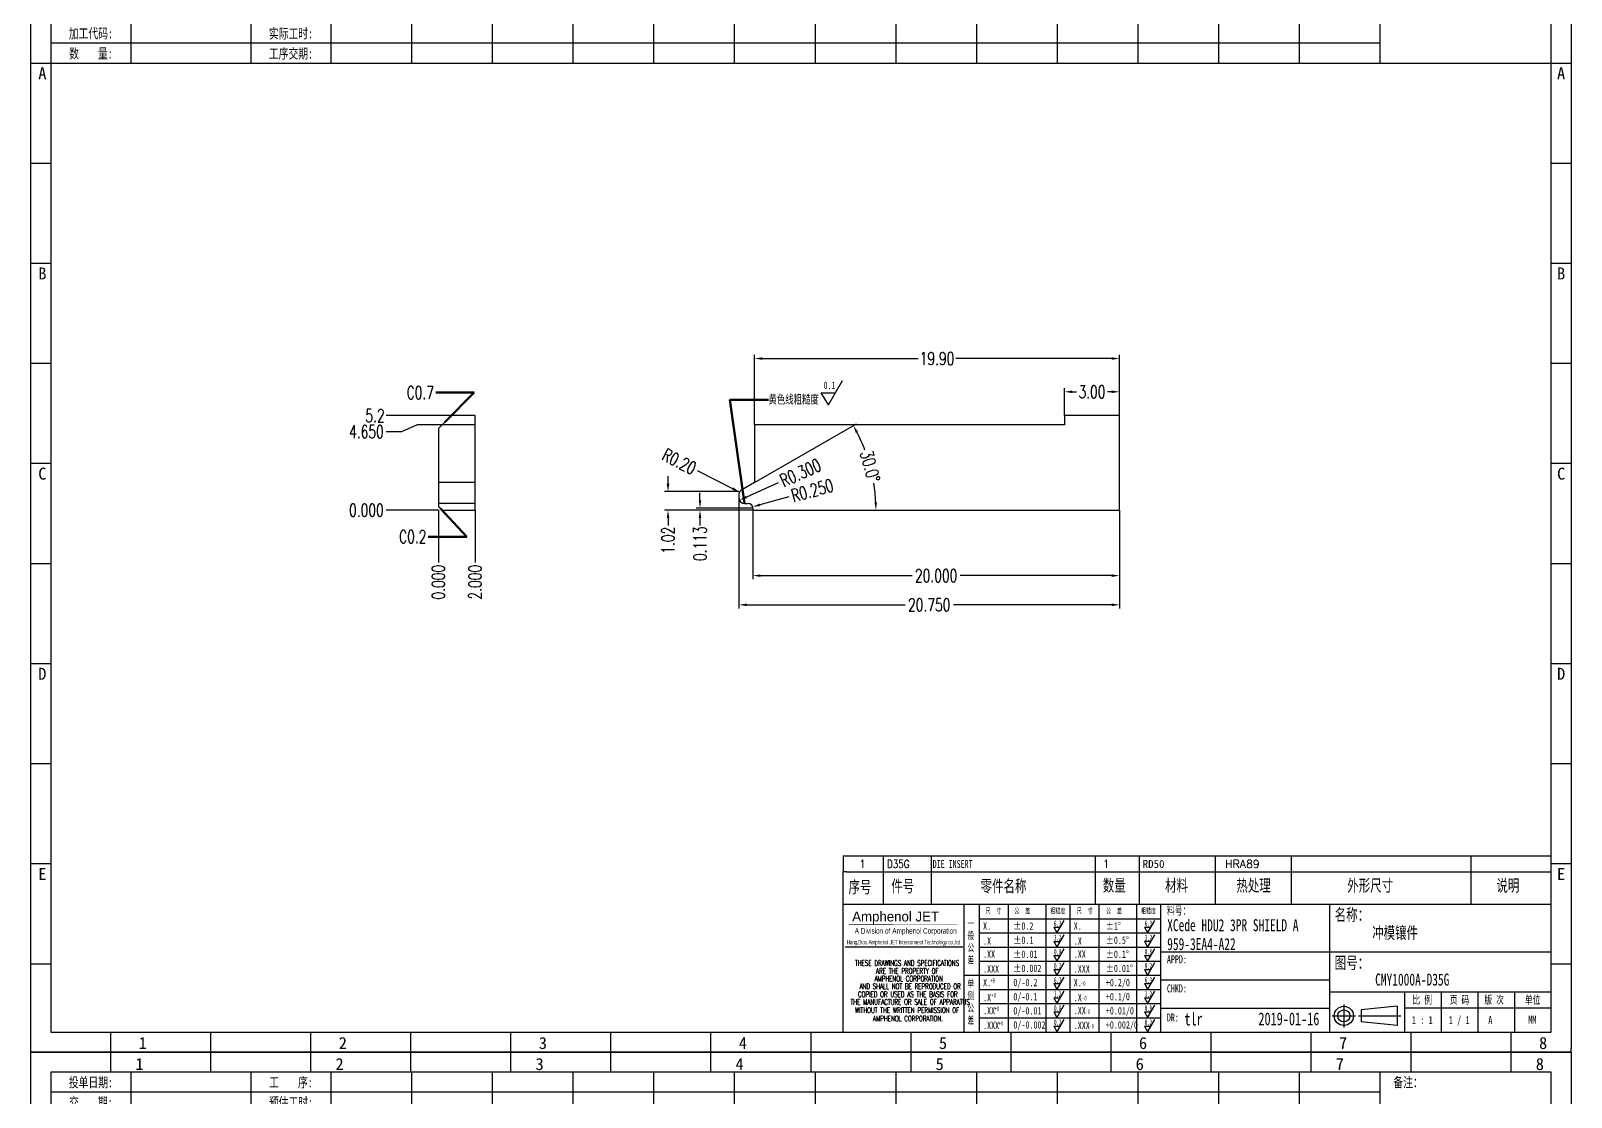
# Model space of a CAD drawing. Header units: millimetres. Extents: x -2852 to 5627, y -2271 to 1849.
# Drawn here: x -934.6 to -850.6, y -722.8 to -664.7 of the extents above; entities that cross this region are included whole.
import ezdxf
from ezdxf.enums import TextEntityAlignment as Align

# ---------------------------------------------------------------- set-up
doc = ezdxf.new("R2010")
doc.units = ezdxf.units.MM
doc.header["$PDSIZE"] = 3
for name, color, linetype in [('1', 7, 'Continuous'), ('41', 1, 'Continuous'), ('D03', 7, 'Continuous')]:
    doc.layers.add(name, color=color, linetype=linetype)
doc.styles.add('CH', font='仿宋_GB2312_0.ttf')
doc.styles.add('jet02', font='simplex.shx', dxfattribs={"width": 0.7})
doc.styles.add('SIMPLEX', font='SIMPLEX')
doc.styles.get("Standard").update_dxf_attribs({"font": '仿宋_GB2312_0.ttf', "width": 0.7})
doc.styles.add('TEXTSTYLE_1', font='TRIUMB.TTF')
doc.styles.add('TEXTSTYLE_2', font='TRIUM.TTF')
doc.styles.add('tk', font='', dxfattribs={"width": 0.7})
doc.styles.add('tk 2', font='仿宋_GB2312_0.ttf', dxfattribs={"width": 0.65})
doc.styles.add('tk 4', font='simplex.shx', dxfattribs={"width": 0.65, "bigfont": 'bigfont.shx'})
doc.styles.get('tk').set_extended_font_data('NSimSun')
doc.dimstyles.new('jet02', dxfattribs={"dimtxt": 3.5, "dimasz": 2.1, "dimexe": 1, "dimexo": 0, "dimgap": 0.5, "dimtad": 0, "dimtoh": 1, "dimdec": 3, "dimzin": 9, "dimdsep": 46, "dimtxsty": 'jet02', "dimcen": 0, "dimclrt": 256, "dimazin": 2, "dimtfac": 1, "dimtdec": 3, "dimtofl": 0, "dimtmove": 0, "dimatfit": 1, "dimfxl": 0, "dimarcsym": 0})

# ---------------------------------------------------------------- blocks, each defined once
blk = doc.blocks.new('A3-N')
at = {"layer": '1', "color": 1}
for p, q in [((0, 0), (0, 296.73)), ((0, 296.73), (420, 296.73)), ((21.82, 291.27), (21.82, 296.73)), ((49.09, 291.27), (49.09, 296.73)), ((76.36, 291.27), (76.36, 296.73)), ((103.64, 291.27), (103.64, 296.73)), ((103.64, 291.27), (103.64, 296.73)), ((103.64, 291.27), (103.64, 296.73)), ((130.91, 291.27), (130.91, 296.73)), ((158.18, 291.27), (158.18, 296.73)), ((185.45, 291.27), (185.45, 296.73)), ((212.73, 291.27), (212.73, 296.73)), ((240, 291.27), (240, 296.73)), ((267.27, 291.27), (267.27, 296.73)), ((294.55, 291.27), (294.55, 296.73)), ((321.82, 291.27), (321.82, 296.73)), ((349.09, 291.27), (349.09, 296.73)), ((376.36, 291.27), (376.36, 296.73)), ((403.64, 291.27), (403.64, 296.73)), ((420, 296.73), (420, 1)), ((5.45, 269.45), (0, 269.45)), ((420, 269.45), (414.55, 269.45)), ((5.45, 242.18), (0, 242.18)), ((420, 242.18), (414.55, 242.18)), ((5.45, 214.91), (0, 214.91)), ((420, 214.91), (414.55, 214.91)), ((5.45, 187.64), (0, 187.64)), ((420, 187.64), (414.55, 187.64)), ((5.45, 160.36), (0, 160.36)), ((420, 160.36), (414.55, 160.36)), ((5.45, 133.09), (0, 133.09)), ((420, 133.09), (414.55, 133.09)), ((5.45, 105.82), (0, 105.82)), ((420, 105.82), (414.55, 105.82)), ((5.45, 78.55), (0, 78.55)), ((420, 78.55), (414.55, 78.55)), ((5.45, 51.27), (0, 51.27)), ((420, 51.27), (414.55, 51.27)), ((222.45, 49.09), (221.45, 49.09)), ((221.45, 49.09), (221.45, 40.36)), ((222.45, 49.09), (414.55, 49.09)), ((232.36, 49.09), (232.36, 40.36)), ((245.45, 49.09), (245.45, 40.36)), ((290.18, 49.09), (290.18, 40.36)), ((302.18, 49.09), (302.18, 40.36)), ((322.91, 49.09), (322.91, 40.36)), ((343.64, 49.09), (343.64, 40.36)), ((392.73, 40.36), (392.73, 49.09)), ((258.55, 40.36), (258.55, 5.44)), ((266.45, 40.36), (266.45, 5.44)), ((276.78, 40.36), (276.78, 5.45)), ((291.18, 40.36), (291.18, 5.45)), ((301.51, 40.37), (301.51, 5.46)), ((308.01, 40.36), (308.01, 5.45)), ((354.09, 40.36), (354.09, 5.45)), ((308.01, 32.39), (258.55, 32.39)), ((308.01, 28.54), (258.55, 28.54)), ((414.55, 27.27), (308.01, 27.27)), ((5.45, 24), (0, 24)), ((308.01, 24.69), (258.55, 24.69)), ((420, 24), (414.55, 24)), ((308.01, 16.99), (258.55, 16.99)), ((354.09, 19.63), (308.01, 19.63)), ((308.01, 13.14), (258.55, 13.14)), ((414.55, 16.36), (354.09, 16.36)), ((374.55, 16.36), (374.55, 5.45)), ((384.55, 16.36), (384.55, 5.45)), ((394.55, 16.36), (394.55, 5.45)), ((404.55, 16.36), (404.55, 5.45)), ((308.01, 9.29), (258.55, 9.29)), ((308.01, 11.99), (354.09, 11.99)), ((372.51, 12.49), (362.69, 11.5)), ((362.69, 11.5), (362.69, 8.23)), ((372.51, 12.49), (372.51, 7.25)), ((414.55, 12), (374.55, 12)), ((21.82, 0), (21.82, 5.45)), ((49.09, 0), (49.09, 5.45)), ((76.36, 0), (76.36, 5.45)), ((103.64, 0), (103.64, 5.45)), ((130.91, 0), (130.91, 5.45)), ((158.18, 0), (158.18, 5.45)), ((185.45, 0), (185.45, 5.45)), ((212.73, 0), (212.73, 5.45)), ((240, 0), (240, 5.45)), ((267.27, 0), (267.27, 5.45)), ((294.55, 0), (294.55, 5.45)), ((321.82, 0), (321.82, 5.45)), ((349.09, 0), (349.09, 5.45)), ((372.51, 7.25), (362.69, 8.23)), ((376.36, 0), (376.36, 5.45)), ((403.64, 0), (403.64, 5.45)), ((1, 0), (0, 0)), ((420, 0), (1, 0)), ((420, 0), (420, 1))]:
    blk.add_line(p, q, dxfattribs=at)
at = {"layer": '1'}
for p, q in [((414.55, 278.18), (414.55, 284.73)), ((221.45, 40.36), (221.45, 5.45)), ((221.45, 40.36), (414.55, 40.36)), ((221.45, 40.36), (414.55, 40.36)), ((254.41, 40.36), (254.41, 5.45)), ((283.28, 40.36), (283.28, 5.45)), ((308.01, 36.24), (258.55, 36.24)), ((222.08, 28.67), (254.12, 28.67)), ((308.01, 20.84), (254.41, 20.84))]:
    blk.add_line(p, q, dxfattribs=at)
at = {"layer": '1', "color": 1, "ltscale": 0.05}
for p, q in [((278.93, 34.04), (279.79, 32.56)), ((278.93, 34.04), (280.65, 34.04)), ((281.68, 35.84), (279.79, 32.56)), ((303.66, 34.05), (304.52, 32.56)), ((303.66, 34.05), (305.38, 34.05)), ((306.41, 35.84), (304.52, 32.56)), ((278.93, 30.19), (279.79, 28.71)), ((278.93, 30.19), (280.65, 30.19)), ((281.68, 31.99), (279.79, 28.71)), ((303.66, 30.2), (305.38, 30.2)), ((303.66, 30.2), (304.52, 28.71)), ((306.41, 31.99), (304.52, 28.71)), ((278.93, 26.34), (279.79, 24.86)), ((278.93, 26.34), (280.65, 26.34)), ((281.68, 28.14), (279.79, 24.86)), ((303.66, 26.35), (304.52, 24.86)), ((303.66, 26.35), (305.38, 26.35)), ((306.41, 28.14), (304.52, 24.86)), ((278.93, 22.49), (280.65, 22.49)), ((278.93, 22.49), (279.79, 21.01)), ((281.68, 24.29), (279.79, 21.01)), ((303.66, 22.5), (305.38, 22.5)), ((303.66, 22.5), (304.52, 21.01)), ((306.41, 24.29), (304.52, 21.01)), ((278.93, 18.66), (279.79, 17.17)), ((278.93, 18.66), (280.65, 18.66)), ((281.68, 20.45), (279.79, 17.17)), ((303.66, 18.66), (304.52, 17.18)), ((303.66, 18.66), (305.38, 18.66)), ((306.41, 20.46), (304.52, 17.18)), ((278.93, 14.81), (280.65, 14.81)), ((278.93, 14.81), (279.79, 13.32)), ((281.68, 16.6), (279.79, 13.32)), ((281.68, 12.75), (279.79, 9.47)), ((303.66, 14.81), (305.38, 14.81)), ((303.66, 14.81), (304.52, 13.33)), ((306.41, 16.61), (304.52, 13.33)), ((306.41, 12.76), (304.52, 9.48)), ((278.93, 10.96), (279.79, 9.47)), ((278.93, 10.96), (280.65, 10.96)), ((281.68, 8.9), (279.79, 5.62)), ((303.66, 10.96), (304.52, 9.48)), ((303.66, 10.96), (305.38, 10.96)), ((306.41, 8.91), (304.52, 5.63)), ((278.93, 7.11), (279.79, 5.62)), ((278.93, 7.11), (280.65, 7.11)), ((303.66, 7.11), (305.38, 7.11)), ((303.66, 7.11), (304.52, 5.63))]:
    blk.add_line(p, q, dxfattribs=at)
at = {"layer": '1', "color": 1, "ltscale": 0.1}
for p, q in [((358.01, 13.02), (358.01, 6.71)), ((354.86, 9.87), (361.17, 9.87)), ((362.03, 9.87), (373.54, 9.87))]:
    blk.add_line(p, q, dxfattribs=at)
at = {"layer": '1'}
blk.add_lwpolyline([(221.45, 5.45), (414.55, 5.45), (414.55, 291.27), (5.45, 291.27), (5.45, 5.45), (414.55, 5.45)], dxfattribs=at)
at = {"layer": '1', "color": 7, "linetype": 'Continuous', "const_width": 0.123}
blk.add_lwpolyline([(223.11, 34.74), (252.6, 34.76)], dxfattribs=at)
at = {"layer": '1', "color": 1}
for radius in [2.62, 1.64]:
    blk.add_circle((358.01, 9.87), radius, dxfattribs=at)
at = {"layer": '41'}
for p, q in [((27.27, 291.27), (27.27, 269.45)), ((60, 291.27), (60, 269.45)), ((81.82, 291.27), (81.82, 269.45)), ((103.82, 291.27), (103.82, 269.45)), ((125.82, 291.27), (125.82, 269.45)), ((147.82, 291.27), (147.82, 269.45)), ((169.82, 291.27), (169.82, 269.45)), ((191.82, 291.27), (191.82, 269.45)), ((213.82, 291.27), (213.82, 269.45)), ((235.82, 291.27), (235.82, 269.45)), ((257.82, 291.27), (257.82, 269.45)), ((279.82, 291.27), (279.82, 269.45)), ((301.82, 291.27), (301.82, 269.45)), ((323.82, 291.27), (323.82, 269.45)), ((345.82, 291.27), (345.82, 269.45)), ((367.82, 291.27), (367.82, 269.45)), ((367.82, 285.82), (5.45, 285.82)), ((367.82, 280.36), (5.45, 280.36)), ((367.82, 274.91), (5.45, 274.91)), ((414.55, 269.45), (5.45, 269.45))]:
    blk.add_line(p, q, dxfattribs=at)
at = {"layer": '1', "color": 1}
for s, p in [('1', (29.64, 295.11)), ('2', (84.18, 295.11)), ('3', (138.73, 295.11)), ('4', (193.27, 295.11)), ('5', (247.82, 295.11)), ('6', (302.36, 295.11)), ('7', (356.91, 295.11)), ('8', (411.45, 295.11)), ('1', (30.53, 4.11)), ('2', (85.08, 4.11)), ('3', (139.62, 4.11)), ('4', (194.17, 4.11)), ('5', (248.72, 4.11)), ('6', (303.26, 4.11)), ('7', (357.81, 4.11)), ('8', (412.35, 4.11))]:
    blk.add_text(s, height=3.27, dxfattribs=at).set_placement(p, align=Align.TOP_CENTER)
at = {"layer": '1', "style": 'tk', "width": 0.7}
for s, p in [('投单日期:', (16.36, 288.55)), ('工    序:', (70.91, 288.55)), ('备注：', (375.51, 288.55)), ('交    期:', (16.36, 283.09)), ('预估工时:', (70.91, 283.09)), ('加工代码:', (16.36, 277.64)), ('实际工时:', (70.91, 277.64)), ('数    量:', (16.36, 272.18)), ('工序交期:', (70.91, 272.18))]:
    blk.add_text(s, height=2.727, dxfattribs=at).set_placement(p, align=Align.MIDDLE)
at = {"layer": '1', "color": 1}
for s, p in [('A', (2.04, 268.36)), ('B', (2.04, 213.82)), ('C', (2.04, 159.27)), ('D', (2.04, 104.73)), ('E', (2.04, 50.18))]:
    blk.add_text(s, height=3.27, dxfattribs=at).set_placement(p, align=Align.TOP_LEFT)
for s, p in [('A', (418.37, 268.36)), ('B', (418.37, 213.82)), ('C', (418.37, 159.27)), ('D', (418.37, 104.73)), ('E', (418.37, 50.18))]:
    blk.add_text(s, height=3.27, dxfattribs=at).set_placement(p, align=Align.TOP_RIGHT)
at = {"layer": '1', "color": 1, "style": 'tk 2', "width": 0.7}
for s, height, p in [('序号', 3.273, (222.96, 43.34)), ('件号', 3.273, (234.62, 43.61)), ('零件名称', 3.273, (258.97, 43.61)), ('数量', 3.273, (292.3, 43.78)), ('材料', 3.273, (309.27, 43.78)), ('热处理', 3.273, (328.71, 43.78)), ('外形尺寸', 3.273, (358.94, 43.78)), ('说明', 3.273, (399.61, 43.78)), ('料号：', 2.182, (309.77, 37.46)), ('名称：', 3.273, (355.52, 35.79)), ('图号：', 3.273, (355.52, 22.7)), ('比 例', 2.182, (376.69, 13.18)), ('页 码', 2.182, (386.85, 13.18)), ('版 次', 2.182, (396.31, 13.18)), ('单位', 2.182, (407.35, 13.18))]:
    blk.add_text(s, height=height, dxfattribs=at).set_placement(p)
at = {"layer": '1', "color": 7, "linetype": 'Continuous', "style": 'TEXTSTYLE_1'}
blk.add_text('Amphenol JET', height=2.7, dxfattribs=at).set_placement((223.96, 35.61))
at = {"layer": '1', "color": 7, "linetype": 'Continuous'}
for s, height, style, width, p in [('A Division of Amphenol Corporation', 1.5, 'TEXTSTYLE_2', 0.7, (224.64, 32.29)), ('HangZhou Amphenol JET Interconnect Technology co.,ltd ', 1.2, 'TEXTSTYLE_2', 0.6, (222.47, 29.36)), ('THESE DRAWINGS AND SPECIFICATIONS', 1.5, 'tk 4', 0.6, (224.73, 23.52)), ('ARE THE PROPERTY OF', 1.5, 'tk 4', 0.6, (230.45, 21.35)), ('AND SHALL NOT BE REPRODUCED OR', 1.5, 'tk 4', 0.6, (225.95, 17.17)), ('AMPHENOL CORPORATION', 1.5, 'tk 4', 0.6, (230.04, 19.27)), ('THE MANUFACTURE OR SALE OF APPARATUS', 1.5, 'tk 4', 0.6, (223.5, 12.92)), ('COPIED OR USED AS THE BASIS FOR', 1.5, 'tk 4', 0.6, (225.54, 15.02)), ('WITHOUT THE WRITTEN PERMISSION OF', 1.5, 'tk 4', 0.6, (224.73, 10.67)), ('AMPHENOL CORPORATION.', 1.5, 'tk 4', 0.6, (229.63, 8.4))]:
    blk.add_text(s, height=height, dxfattribs=dict(at, style=style, width=width)).set_placement(p)
at = {"layer": '1', "color": 1, "style": 'tk 2', "width": 0.7}
for s, p in [('X.', (259.64, 34.37)), ('%%P0.2', (267.9, 34.37)), ('X.', (284.37, 34.37)), ('%%P1%%D', (293.12, 34.37)), ('.X', (259.64, 30.28)), ('%%P0.1', (267.9, 30.52)), ('.X', (284.37, 30.28)), ('%%P0.5%%D', (293.12, 30.52)), ('.XX', (259.64, 26.71)), ('%%P0.01', (267.9, 26.67)), ('.XX', (284.37, 26.71)), ('%%P0.1%%D', (293.12, 26.67)), ('.XXX', (259.64, 22.68)), ('%%P0.002', (267.9, 22.82)), ('.XXX', (284.37, 22.68)), ('%%P0.01%%D', (293.12, 22.82)), ('X.', (259.64, 18.97)), ('0/-0.2', (267.9, 18.97)), ('X.', (284.37, 18.97)), ('+0.2/0', (293.12, 18.97)), ('.X', (259.64, 14.88)), ('0/-0.1', (267.9, 15.12)), ('.X', (284.37, 14.88)), ('+0.1/0', (293.12, 15.12)), ('.XX', (259.64, 11.31)), ('0/-0.01', (267.9, 11.27)), ('0/-0.002', (267.9, 7.42)), ('.XX', (284.37, 11.31)), ('+0.01/0', (293.12, 11.27)), ('+0.002/0', (293.12, 7.42)), ('.XXX', (259.64, 7.28)), ('.XXX', (284.37, 7.28))]:
    blk.add_text(s, height=2, dxfattribs=at).set_placement(p, align=Align.MIDDLE_LEFT)
at = {"layer": '1', "color": 1, "ltscale": 0.05, "style": 'tk 2', "width": 0.5}
for s, p in [('6.3', (279.01, 34.26)), ('6.3', (303.74, 34.27)), ('3.2', (279.01, 30.41)), ('3.2', (303.74, 30.42)), ('0.8', (279.01, 26.56)), ('0.8', (303.74, 26.57)), ('0.2', (279.01, 22.71)), ('0.2', (303.74, 22.72)), ('6.3', (279.01, 18.87)), ('6.3', (303.74, 18.88)), ('3.2', (279.01, 15.02)), ('0.8', (279.01, 11.17)), ('3.2', (303.74, 15.03)), ('0.8', (303.74, 11.18)), ('0.2', (279.01, 7.32)), ('0.2', (303.74, 7.33))]:
    blk.add_text(s, height=1.6, dxfattribs=at).set_placement(p)
at = {"layer": '1', "style": 'tk 2', "width": 0.7}
for s, p in [('APPD:', (309.77, 24.21)), ('CHKD:', (309.77, 16.27)), ('DR:', (309.77, 8.35))]:
    blk.add_text(s, height=2.182, dxfattribs=at).set_placement(p)
at = {"layer": '1', "color": 7, "style": 'tk 2', "width": 0.7}
blk.add_text('MM', height=2.182, dxfattribs=at).set_placement((408.31, 7.75))
at = {"layer": '1', "color": 1, "ltscale": 0.05, "char_height": 1.5, "width": 6.3627, "attachment_point": 1, "style": 'tk 2'}
for s, insert in [('尺  寸', (260.31, 39.25)), ('公  差', (268.17, 39.25)), ('粗糙度', (277.98, 39.25)), ('尺  寸', (285.2, 39.25)), ('公  差', (293.18, 39.25)), ('粗糙度', (302.71, 39.26))]:
    blk.add_mtext(s, dxfattribs=dict(at, insert=insert))
at = {"layer": '1', "ltscale": 0.05, "char_height": 2, "width": 2.5195, "attachment_point": 1, "style": 'tk 2'}
for s, insert in [('一般公差', (255.39, 36.11)), ('单侧公差', (255.39, 19.71))]:
    blk.add_mtext(s, dxfattribs=dict(at, insert=insert))
at = {"layer": '1', "color": 1, "ltscale": 0.05, "char_height": 1.2, "width": 5.1396, "attachment_point": 1, "line_spacing_factor": 0.8, "style": 'tk 2'}
for s, insert in [('+0', (261.58, 20.13)), ('-0', (286.31, 19.33)), ('+0', (261.88, 16.09)), ('-0', (286.61, 15.29)), ('+0', (262.79, 12.45)), ('+0', (263.87, 8.44)), ('-0', (287.51, 11.65)), ('-0', (288.59, 7.64))]:
    blk.add_mtext(s, dxfattribs=dict(at, insert=insert))
at = {"layer": '1', "style": 'tk 2', "width": 0.7}
for tag, p in [('PATR-NO1', (309.84, 32.96)), ('TITLE', (365.74, 30.9)), ('PATR-NO2', (309.84, 27.81)), ('DWG-NO:', (366.54, 18.14))]:
    blk.add_attdef(tag, p, '', height=3.27, dxfattribs=at)
at = {"layer": '1', "color": 1, "style": 'tk 2', "width": 0.7}
for tag, p in [('DRAW', (314.55, 7.27)), ('DATE', (334.72, 7.32))]:
    blk.add_attdef(tag, p, '', height=3.49, dxfattribs=at)
at = {"layer": '1', "style": 'tk 2', "width": 0.7}
for tag, p in [('SCALE', (376.55, 8.73)), ('SHEET', (386.6, 8.72)), ('REV', (397.38, 8.73))]:
    blk.add_attdef(tag, text='', height=2.18, dxfattribs=at).set_placement(p, align=Align.MIDDLE_LEFT)
blk = doc.blocks.new('FB3')
at = {"layer": '1', "color": 1}
for p, q in [((0, 4.36), (193.09, 4.36)), ((0, 4.36), (0, 0)), ((10.91, 4.36), (10.91, 0)), ((24, 4.36), (24, 0)), ((68.73, 4.36), (68.73, 0)), ((80.73, 4.36), (80.73, 0)), ((101.45, 4.36), (101.45, 0)), ((122.18, 4.36), (122.18, 0)), ((171.27, 0), (171.27, 4.36))]:
    blk.add_line(p, q, dxfattribs=at)
at = {"layer": '1'}
for tag, style, p in [('ITEM', 'SIMPLEX', (4.36, 2.18)), ('PARTNO', 'SIMPLEX', (12, 2.18)), ('QTY', 'SIMPLEX', (74.18, 2.18)), ('MATL', 'CH', (81.72, 2.18)), ('FINISH', 'SIMPLEX', (104.17, 2.18)), ('SPEC', 'SIMPLEX', (130.91, 2.18)), ('REMARK', 'SIMPLEX', (174.06, 2.18))]:
    blk.add_attdef(tag, text='', height=2.18, dxfattribs=dict(at, style=style)).set_placement(p, align=Align.MIDDLE_LEFT)
at = {"layer": '1', "style": 'tk', "width": 0.7}
blk.add_attdef('DIE', text='', height=2.18, dxfattribs=at).set_placement((24.43, 2.18), align=Align.MIDDLE_LEFT)
blk = doc.blocks.new('*D2318')
at = {"layer": '41', "ltscale": 0.05}
blk.add_line((2.829, -3143.259), (-0.015, -3143.259), dxfattribs=at)
at = {"layer": 'Defpoints', "color": 0, "ltscale": 0.05}
for p in [(-0.015, -3143.259), (2.829, -3143.259), (2.829, -3143.259)]:
    blk.add_point(p, dxfattribs=at)
at = {"layer": '41', "ltscale": 0.05, "insert": (-1.095, -3143.259), "char_height": 0.7, "attachment_point": 5, "style": 'jet02'}
blk.add_mtext('0.000', dxfattribs=at)
blk = doc.blocks.new('*D2319')
at = {"layer": '41', "ltscale": 0.05}
for p, q in [((0.825, -3138.984), (-0.015, -3138.984)), ((1.665, -3138.609), (0.825, -3138.984)), ((3.029, -3138.609), (1.665, -3138.609))]:
    blk.add_line(p, q, dxfattribs=at)
at = {"layer": 'Defpoints', "color": 0, "ltscale": 0.05}
for p in [(-0.015, -3138.984), (3.029, -3138.609), (2.829, -3143.259)]:
    blk.add_point(p, dxfattribs=at)
at = {"layer": '41', "ltscale": 0.05, "insert": (-1.095, -3138.984), "char_height": 0.7, "attachment_point": 5, "style": 'jet02'}
blk.add_mtext('4.650', dxfattribs=at)
blk = doc.blocks.new('*D2320')
at = {"layer": '41', "ltscale": 0.05}
blk.add_line((3.529, -3138.109), (-0.015, -3138.109), dxfattribs=at)
at = {"layer": 'Defpoints', "color": 0, "ltscale": 0.05}
for p in [(-0.015, -3138.109), (3.529, -3138.109), (2.829, -3143.259)]:
    blk.add_point(p, dxfattribs=at)
at = {"layer": '41', "ltscale": 0.05, "insert": (-0.629, -3138.109), "char_height": 0.7, "attachment_point": 5, "style": 'jet02'}
blk.add_mtext('5.2', dxfattribs=at)
blk = doc.blocks.new('*D2321')
at = {"layer": '41', "ltscale": 0.05}
blk.add_line((2.829, -3143.259), (2.829, -3146.104), dxfattribs=at)
at = {"layer": 'Defpoints', "color": 0, "ltscale": 0.05}
for p in [(2.829, -3143.259), (2.829, -3143.259), (2.829, -3146.104)]:
    blk.add_point(p, dxfattribs=at)
at = {"layer": '41', "ltscale": 0.05, "insert": (2.829, -3147.184), "char_height": 0.7, "attachment_point": 5, "rotation": 90, "style": 'jet02'}
blk.add_mtext('0.000', dxfattribs=at)
blk = doc.blocks.new('*D2322')
at = {"layer": '41', "ltscale": 0.05}
blk.add_line((4.829, -3143.259), (4.829, -3146.104), dxfattribs=at)
at = {"layer": 'Defpoints', "color": 0, "ltscale": 0.05}
for p in [(2.829, -3143.259), (4.829, -3143.259), (4.829, -3146.104)]:
    blk.add_point(p, dxfattribs=at)
at = {"layer": '41', "ltscale": 0.05, "insert": (4.829, -3147.184), "char_height": 0.7, "attachment_point": 5, "rotation": 90, "style": 'jet02'}
blk.add_mtext('2.000', dxfattribs=at)
blk = doc.blocks.new('*D2323')
at = {"layer": '41', "ltscale": 0.05}
for p, q in [((19.97, -3143.259), (19.97, -3147.028)), ((39.97, -3143.259), (39.97, -3147.028)), ((20.39, -3146.828), (28.657, -3146.828)), ((39.55, -3146.828), (31.284, -3146.828))]:
    blk.add_line(p, q, dxfattribs=at)
for points in [[(20.39, -3146.758), (20.39, -3146.898), (19.97, -3146.828)], [(39.55, -3146.758), (39.55, -3146.898), (39.97, -3146.828)]]:
    blk.add_solid(points, dxfattribs=at)
at = {"layer": 'Defpoints', "color": 0, "ltscale": 0.05}
for p in [(19.97, -3143.259), (39.97, -3143.259), (19.97, -3146.828)]:
    blk.add_point(p, dxfattribs=at)
at = {"layer": '41', "ltscale": 0.05, "insert": (29.97, -3146.828), "char_height": 0.7, "attachment_point": 5, "style": 'jet02'}
blk.add_mtext('20.000', dxfattribs=at)
blk = doc.blocks.new('*D2324')
at = {"layer": '41', "ltscale": 0.05}
for p, q in [((36.97, -3138.109), (36.97, -3136.61)), ((37.39, -3136.81), (37.624, -3136.81)), ((39.55, -3136.81), (39.317, -3136.81)), ((39.97, -3138.109), (39.97, -3136.61))]:
    blk.add_line(p, q, dxfattribs=at)
for points in [[(37.39, -3136.74), (37.39, -3136.88), (36.97, -3136.81)], [(39.55, -3136.74), (39.55, -3136.88), (39.97, -3136.81)]]:
    blk.add_solid(points, dxfattribs=at)
at = {"layer": 'Defpoints', "color": 0, "ltscale": 0.05}
for p in [(36.97, -3136.81), (36.97, -3138.109), (39.97, -3138.109)]:
    blk.add_point(p, dxfattribs=at)
at = {"layer": '41', "ltscale": 0.05, "insert": (38.47, -3136.81), "char_height": 0.7, "attachment_point": 5, "style": 'jet02'}
blk.add_mtext('3.00', dxfattribs=at)
blk = doc.blocks.new('*D2325')
at = {"layer": '41', "ltscale": 0.05}
for p, q in [((19.22, -3142.596), (19.22, -3148.619)), ((39.97, -3143.259), (39.97, -3148.619)), ((19.64, -3148.419), (28.282, -3148.419)), ((39.55, -3148.419), (30.909, -3148.419))]:
    blk.add_line(p, q, dxfattribs=at)
for points in [[(19.64, -3148.349), (19.64, -3148.489), (19.22, -3148.419)], [(39.55, -3148.349), (39.55, -3148.489), (39.97, -3148.419)]]:
    blk.add_solid(points, dxfattribs=at)
at = {"layer": 'Defpoints', "color": 0, "ltscale": 0.05}
for p in [(19.22, -3142.596), (39.97, -3143.259), (39.97, -3148.419)]:
    blk.add_point(p, dxfattribs=at)
at = {"layer": '41', "ltscale": 0.05, "insert": (29.595, -3148.419), "char_height": 0.7, "attachment_point": 5, "style": 'jet02'}
blk.add_mtext('20.750', dxfattribs=at)
blk = doc.blocks.new('*D2326')
at = {"layer": '41', "ltscale": 0.05}
for p, q in [((17.094, -3142.726), (17.094, -3142.306)), ((19.97, -3143.146), (16.894, -3143.146)), ((19.97, -3143.259), (16.894, -3143.259)), ((17.094, -3143.679), (17.094, -3144.099))]:
    blk.add_line(p, q, dxfattribs=at)
for points in [[(17.024, -3142.726), (17.164, -3142.726), (17.094, -3143.146)], [(17.024, -3143.679), (17.164, -3143.679), (17.094, -3143.259)]]:
    blk.add_solid(points, dxfattribs=at)
at = {"layer": 'Defpoints', "color": 0, "ltscale": 0.05}
for p in [(17.094, -3143.146), (19.97, -3143.146), (19.97, -3143.259)]:
    blk.add_point(p, dxfattribs=at)
at = {"layer": '41', "ltscale": 0.05, "insert": (17.094, -3145.086), "char_height": 0.7, "attachment_point": 5, "rotation": 90, "style": 'jet02'}
blk.add_mtext('0.113', dxfattribs=at)
blk = doc.blocks.new('*D2327')
at = {"layer": '41', "ltscale": 0.05}
for p, q in [((15.352, -3141.824), (15.352, -3141.404)), ((19.22, -3142.244), (15.152, -3142.244)), ((19.97, -3143.259), (15.152, -3143.259)), ((15.352, -3143.679), (15.352, -3144.099))]:
    blk.add_line(p, q, dxfattribs=at)
for points in [[(15.282, -3141.824), (15.422, -3141.824), (15.352, -3142.244)], [(15.282, -3143.679), (15.422, -3143.679), (15.352, -3143.259)]]:
    blk.add_solid(points, dxfattribs=at)
at = {"layer": 'Defpoints', "color": 0, "ltscale": 0.05}
for p in [(19.22, -3142.244), (15.352, -3143.259), (19.97, -3143.259)]:
    blk.add_point(p, dxfattribs=at)
at = {"layer": '41', "ltscale": 0.05, "insert": (15.352, -3144.899), "char_height": 0.7, "attachment_point": 5, "rotation": 90, "style": 'jet02'}
blk.add_mtext('1.02', dxfattribs=at)
blk = doc.blocks.new('*D2328')
at = {"layer": '41', "ltscale": 0.05}
blk.add_line((21.939, -3142.537), (20.366, -3142.969), dxfattribs=at)
blk.add_solid([(20.348, -3142.901), (20.385, -3143.036), (19.961, -3143.08)], dxfattribs=at)
at = {"layer": 'Defpoints', "color": 0, "ltscale": 0.05}
for p in [(19.72, -3143.146), (19.961, -3143.08)]:
    blk.add_point(p, dxfattribs=at)
at = {"layer": '41', "ltscale": 0.05, "insert": (23.216, -3142.187), "char_height": 0.7, "attachment_point": 5, "rotation": 15.34492, "style": 'jet02'}
blk.add_mtext('R0.250', dxfattribs=at)
blk = doc.blocks.new('*D2329')
at = {"layer": '41', "ltscale": 0.05}
blk.add_line((21.365, -3141.766), (19.63, -3142.547), dxfattribs=at)
blk.add_solid([(19.601, -3142.483), (19.658, -3142.611), (19.247, -3142.719)], dxfattribs=at)
at = {"layer": 'Defpoints', "color": 0, "ltscale": 0.05}
for p in [(19.247, -3142.719), (19.52, -3142.596)]:
    blk.add_point(p, dxfattribs=at)
at = {"layer": '41', "ltscale": 0.05, "insert": (22.573, -3141.222), "char_height": 0.7, "attachment_point": 5, "rotation": 24.235, "style": 'jet02'}
blk.add_mtext('R0.300', dxfattribs=at)
blk = doc.blocks.new('*D2330')
at = {"layer": '41', "ltscale": 0.05}
blk.add_line((16.937, -3141.101), (18.867, -3142.079), dxfattribs=at)
blk.add_solid([(18.899, -3142.017), (18.836, -3142.141), (19.242, -3142.269)], dxfattribs=at)
at = {"layer": 'Defpoints', "color": 0, "ltscale": 0.05}
for p in [(19.242, -3142.269), (19.42, -3142.359)]:
    blk.add_point(p, dxfattribs=at)
at = {"layer": '41', "ltscale": 0.05, "insert": (15.963, -3140.608), "char_height": 0.7, "attachment_point": 5, "rotation": 333.1335, "style": 'jet02'}
blk.add_mtext('R0.20', dxfattribs=at)
blk = doc.blocks.new('*D2331')
at = {"layer": '41', "ltscale": 0.05}
blk.add_line((20.07, -3141.753), (25.625, -3138.546), dxfattribs=at)
for start, end in [(20.77483, 27.39153), (2.60847, 9.22517)]:
    blk.add_arc((17.461, -3143.259), 9.226, start, end, dxfattribs=at)
for points in [[(25.592, -3139.048), (25.715, -3138.981), (25.452, -3138.646)], [(26.748, -3142.838), (26.608, -3142.841), (26.688, -3143.259)]]:
    blk.add_solid(points, dxfattribs=at)
at = {"layer": 'Defpoints', "color": 0, "ltscale": 0.05}
for p in [(19.32, -3142.186), (20.07, -3141.753), (26.547, -3141.657), (19.97, -3143.259), (39.97, -3143.259)]:
    blk.add_point(p, dxfattribs=at)
at = {"layer": '41', "ltscale": 0.05, "insert": (26.373, -3140.871), "char_height": 0.7, "attachment_point": 5, "rotation": 285, "style": 'jet02'}
blk.add_mtext('30.0°', dxfattribs=at)
blk = doc.blocks.new('*D2332')
at = {"layer": '41', "ltscale": 0.05}
for p, q in [((20.07, -3138.609), (20.07, -3134.796)), ((39.97, -3138.109), (39.97, -3134.796)), ((20.49, -3134.996), (28.987, -3134.996)), ((39.55, -3134.996), (31.054, -3134.996))]:
    blk.add_line(p, q, dxfattribs=at)
for points in [[(20.49, -3134.926), (20.49, -3135.066), (20.07, -3134.996)], [(39.55, -3134.926), (39.55, -3135.066), (39.97, -3134.996)]]:
    blk.add_solid(points, dxfattribs=at)
at = {"layer": 'Defpoints', "color": 0, "ltscale": 0.05}
for p in [(39.97, -3134.996), (39.97, -3138.109), (20.07, -3138.609)]:
    blk.add_point(p, dxfattribs=at)
at = {"layer": '41', "ltscale": 0.05, "insert": (30.02, -3134.996), "char_height": 0.7, "attachment_point": 5, "style": 'jet02'}
blk.add_mtext('19.90', dxfattribs=at)

msp = doc.modelspace()

# ---------------------------------------------------------------- linework, layer by layer
at = {"layer": '1', "ltscale": 0.05}
for p, q in [((-911.6785, -685.6794), (-912.3785, -686.3794)), ((-910.3785, -686.1794), (-912.1785, -686.1794)), ((-910.3785, -685.6794), (-911.6785, -685.6794)), ((-910.3785, -690.8294), (-910.3785, -685.6794)), ((-912.3785, -686.3794), (-912.3785, -690.6294)), ((-910.3785, -689.3232), (-912.3785, -689.3232)), ((-910.3785, -690.4664), (-912.3785, -690.4664)), ((-912.3785, -690.6294), (-912.1785, -690.8294)), ((-912.1785, -690.8294), (-910.3785, -690.8294))]:
    msp.add_line(p, q, dxfattribs=at)
at = {"layer": '41', "color": 2, "ltscale": 0.05}
for p, q in [((-891.1127, -685.093), (-890.3429, -683.7597)), ((-891.1127, -685.093), (-891.4976, -684.4264)), ((-891.4976, -684.4264), (-890.7278, -684.4264))]:
    msp.add_line(p, q, dxfattribs=at)
at = {"layer": 'D03', "ltscale": 0.05}
for p, q in [((-878.2375, -686.1794), (-895.1375, -686.1794)), ((-895.1375, -686.1794), (-895.1375, -689.3232)), ((-875.2375, -685.6794), (-878.2375, -685.6794)), ((-878.2375, -685.6794), (-878.2375, -686.1794)), ((-875.2375, -690.8294), (-875.2375, -685.6794)), ((-895.1375, -689.3232), (-895.8875, -689.7562)), ((-895.9875, -689.9294), (-895.9875, -690.1664)), ((-895.2375, -690.8294), (-875.2375, -690.8294))]:
    msp.add_line(p, q, dxfattribs=at)
at = {"layer": 'D03', "color": 2, "ltscale": 0.05}
for p, q in [((-895.6875, -690.4664), (-895.4875, -690.4664)), ((-895.2375, -690.7164), (-895.2375, -690.8294))]:
    msp.add_line(p, q, dxfattribs=at)
at = {"layer": 'D03', "ltscale": 0.05}
msp.add_arc((-895.7875, -689.9294), 0.2, 120, 180, dxfattribs=at)
at = {"layer": 'D03', "color": 2, "ltscale": 0.05}
for centre, radius, start, end in [((-895.6875, -690.1664), 0.3, 180, 270), ((-895.4875, -690.7164), 0.25, 0, 90)]:
    msp.add_arc(centre, radius, start, end, dxfattribs=at)

# ---------------------------------------------------------------- block references
at = {"layer": '1', "ltscale": 0.05, "xscale": 0.2000000000000455, "yscale": 0.2000000000000455, "zscale": 0.2000000000000455}
for p, values in [((-934.6058, -720.3672), {'DWG-NO:': 'CMY1000A-D35G', 'TITLE': '冲模镶件', 'REV': 'A', 'SHEET': '1 / 1', 'DRAW': 'tlr', 'DATE': '2019-01-16', 'PATR-NO1': 'XCede HDU2 3PR SHIELD A', 'PATR-NO2': '959-3EA4-A22', 'SCALE': '1 : 1'}), ((-934.6058, -779.7126), {'DWG-NO:': 'CMY1000A-D35H', 'TITLE': '冲模镶件', 'REV': 'A', 'SHEET': '1 / 1', 'DRAW': 'tlr', 'DATE': '2019-01-16', 'PATR-NO1': 'XCede HDU2 3PR SHIELD A', 'PATR-NO2': '959-3EA4-A22', 'SCALE': '1 : 1'})]:
    msp.add_blockref('A3-N', p, dxfattribs=at).add_auto_attribs(values)
at = {"layer": '1', "ltscale": 0.05}
ref = msp.add_blockref('FB3', (-890.3149, -710.549), dxfattribs=dict(at, xscale=0.2000000000000455, yscale=0.2000000000000455, zscale=0.2000000000000455))
ref.add_attrib('PARTNO', 'D35G', dxfattribs={"height": 0.43636, "style": 'SIMPLEX', "width": 0.8}).set_placement((-887.9149, -710.1126), align=Align.MIDDLE_LEFT)
ref.add_attrib('ITEM', '1', dxfattribs={"height": 0.4364, "style": 'SIMPLEX'}).set_placement((-889.4422, -710.1126), align=Align.MIDDLE_LEFT)
ref.add_attrib('DIE', 'DIE INSERT', dxfattribs={"height": 0.43636, "style": 'tk', "width": 0.7}).set_placement((-885.4289, -710.1126), align=Align.MIDDLE_LEFT)
ref.add_attrib('QTY', '1', dxfattribs={"height": 0.4364, "style": 'SIMPLEX'}).set_placement((-876.155, -710.1126), align=Align.MIDDLE_LEFT)
ref.add_attrib('MATL', 'RD50', dxfattribs={"height": 0.43636, "style": 'CH'}).set_placement((-873.9717, -710.1126), align=Align.MIDDLE_LEFT)
ref.add_attrib('FINISH', 'HRA89', dxfattribs={"height": 0.43636, "style": 'SIMPLEX'}).set_placement((-869.4804, -710.1126), align=Align.MIDDLE_LEFT)

# ---------------------------------------------------------------- texts
at = {"layer": '41', "color": 2, "ltscale": 0.05, "style": 'tk 2', "width": 0.65}
msp.add_text('0.1', height=0.4, dxfattribs=at).set_placement((-891.3691, -684.2266))
at = {"layer": '41', "ltscale": 0.05, "char_height": 0.7, "attachment_point": 6, "style": 'jet02'}
for s, insert in [('C0.7', (-912.6199, -684.4229)), ('C0.2', (-913.0337, -692.2763))]:
    msp.add_mtext(s, dxfattribs=dict(at, insert=insert))
at = {"layer": '41', "color": 2, "ltscale": 0.05, "insert": (-894.3801, -684.8184), "char_height": 0.466667, "attachment_point": 4, "style": 'jet02'}
msp.add_mtext('{\\fSimSun|b0|i0|c134|p54;黄色线粗糙度}', dxfattribs=at)

# ---------------------------------------------------------------- dimensions: what is measured, and where the dimension line sits
at = {"layer": '41', "ltscale": 0.05}
for base, p1, p2, override, picture, middle in [((-875.2375, -682.566), (-895.1375, -686.1794), (-875.2375, -685.6794), {"dimscale": 0.2, "dimtoh": 0, "dimdec": 2, "dimzin": 1, "dimclrd": 256, "dimclre": 256, "dimazin": 0, "dimatfit": 3, "dimlwd": 65535, "dimlwe": 65535}, '*D2332', (-885.1875, -682.566)), ((-878.2375, -684.3798), (-875.2375, -685.6794), (-878.2375, -685.6794), {"dimscale": 0.2, "dimtoh": 0, "dimdec": 2, "dimzin": 1, "dimclrd": 256, "dimclre": 256, "dimazin": 0, "dimatfit": 3, "dimlwd": 65535, "dimlwe": 65535}, '*D2324', (-876.7375, -684.3798)), ((-875.2375, -695.989), (-895.9875, -690.1664), (-875.2375, -690.8294), {"dimscale": 0.2, "dimtoh": 0, "dimzin": 1, "dimclrd": 256, "dimclre": 256, "dimadec": 3, "dimazin": 0, "dimatfit": 3, "dimlwd": 65535, "dimlwe": 65535}, '*D2325', (-885.6125, -695.989)), ((-895.2375, -694.3977), (-875.2375, -690.8294), (-895.2375, -690.8294), {"dimscale": 0.2, "dimtoh": 0, "dimzin": 1, "dimclrd": 256, "dimclre": 256, "dimadec": 3, "dimazin": 0, "dimatfit": 3, "dimlwd": 65535, "dimlwe": 65535}, '*D2323', (-885.2375, -694.3977))]:
    dim = msp.add_linear_dim(base=base, p1=p1, p2=p2, dimstyle='jet02', override=override, dxfattribs=at)
    dim.commit()
    dim.dimension.update_dxf_attribs({"geometry": picture, "text_midpoint": middle, "insert": (-915.2077, 2452.4298)})
for feature_location, offset, dtype, origin, override, picture, middle, set_off in [((-911.6785348704, -685.67937544), (-3.5444421708, 0), 0, (-912.3785348704, -690.82937544), {"dimscale": 0.2, "dimtoh": 0, "dimdec": 1, "dimzin": 1, "dimclrd": 256, "dimclre": 256, "dimadec": 1, "dimazin": 0, "dimatfit": 3, "dimlwd": 65535, "dimlwe": 65535}, '*D2320', (-915.8363103746, -685.67937544), (-915.2077048823, 2452.4298167741)), ((-912.1785, -686.1794), (-3.0444, -0.375), 0, (-912.3785, -690.8294), {"dimscale": 0.2, "dimtoh": 0, "dimzin": 1, "dimclrd": 256, "dimclre": 256, "dimadec": 3, "dimazin": 0, "dimatfit": 3, "dimlwd": 65535, "dimlwe": 65535}, '*D2319', (-916.303, -686.5544), (-915.2077, 2452.4298)), ((-912.3785348704, -690.82937544), (-2.8444421708, 0), 0, (-912.3785348704, -690.82937544), {"dimscale": 0.2, "dimtoh": 0, "dimzin": 1, "dimclrd": 256, "dimclre": 256, "dimadec": 3, "dimazin": 0, "dimatfit": 3, "dimlwd": 65535, "dimlwe": 65535}, '*D2318', (-916.3029770412, -690.82937544), (-915.2077048823, 2452.4298167741)), ((-912.3785348704, -690.82937544), (0, -2.8444421708), 1, (-912.3785348704, -690.82937544), {"dimscale": 0.2, "dimtoh": 0, "dimzin": 1, "dimclrd": 256, "dimclre": 256, "dimadec": 3, "dimazin": 0, "dimatfit": 3, "dimlwd": 65535, "dimlwe": 65535}, '*D2321', (-912.3785348704, -694.7538176108), (-915.2077048823, 2452.4298167741)), ((-910.3785, -690.8294), (0, -2.8444), 1, (-912.3785, -690.8294), {"dimscale": 0.2, "dimtoh": 0, "dimzin": 1, "dimclrd": 256, "dimclre": 256, "dimadec": 3, "dimazin": 0, "dimatfit": 3, "dimlwd": 65535, "dimlwe": 65535}, '*D2322', (-910.3785, -694.7538), (-915.2077, 2452.4298))]:
    dim = msp.add_ordinate_dim(feature_location=feature_location, offset=offset, dtype=dtype, origin=origin, dimstyle='jet02', override=override, dxfattribs=at)
    dim.commit()
    dim.dimension.update_dxf_attribs({"geometry": picture, "text_midpoint": middle, "insert": set_off})
dim = msp.add_angular_dim_2l(base=(-888.6603, -689.2273), line1=((-895.2375, -690.8294), (-875.2375, -690.8294)), line2=((-895.1375, -689.3232), (-895.8875, -689.7562)), dimstyle='jet02', override={"dimscale": 0.2, "dimtoh": 0, "dimdec": 1, "dimzin": 1, "dimclrd": 256, "dimclre": 256, "dimadec": 1, "dimazin": 0, "dimatfit": 3, "dimlwd": 65535, "dimlwe": 65535}, dxfattribs=at)
dim.commit()
dim.dimension.update_dxf_attribs({"geometry": '*D2331', "text_midpoint": (-888.8345, -688.4415), "insert": (-915.2077, 2452.4298)})
for center, mpoint, override, picture, middle in [((-895.7875, -689.9294), (-895.9659, -689.839), {"dimscale": 0.2, "dimtoh": 0, "dimdec": 2, "dimzin": 1, "dimclrd": 256, "dimclre": 256, "dimazin": 0, "dimatfit": 3, "dimlwd": 65535, "dimlwe": 65535}, '*D2330', (-899.2446, -688.178)), ((-895.6875, -690.1664), (-895.961, -690.2896), {"dimscale": 0.2, "dimtoh": 0, "dimzin": 1, "dimclrd": 256, "dimclre": 256, "dimadec": 3, "dimazin": 0, "dimtmove": 1, "dimatfit": 3, "dimlwd": 65535, "dimlwe": 65535}, '*D2329', (-892.6349, -688.7923)), ((-895.4875, -690.7164), (-895.2464, -690.6503), {"dimscale": 0.2, "dimtoh": 0, "dimzin": 1, "dimclrd": 256, "dimclre": 256, "dimadec": 3, "dimazin": 0, "dimatfit": 3, "dimlwd": 65535, "dimlwe": 65535}, '*D2328', (-891.9913, -689.757))]:
    dim = msp.add_radius_dim(center=center, mpoint=mpoint, dimstyle='jet02', override=override, dxfattribs=at)
    dim.commit()
    dim.dimension.update_dxf_attribs({"geometry": picture, "text_midpoint": middle, "dimtype": 132, "insert": (-915.2077, 2452.4298)})
dim = msp.add_linear_dim(base=(-899.8556, -690.8294), p1=(-895.9875, -689.8139), p2=(-895.2375, -690.8294), angle=90, dimstyle='jet02', override={"dimscale": 0.2, "dimtoh": 0, "dimdec": 2, "dimzin": 1, "dimclrd": 256, "dimclre": 256, "dimazin": 0, "dimatfit": 3, "dimlwd": 65535, "dimlwe": 65535}, dxfattribs=at)
dim.commit()
dim.dimension.update_dxf_attribs({"geometry": '*D2327', "text_midpoint": (-899.8556, -692.4694), "insert": (-915.2077, 2452.4298)})
dim = msp.add_linear_dim(base=(-898.1141, -690.7164), p1=(-895.2375, -690.8294), p2=(-895.2375, -690.7164), angle=90, dimstyle='jet02', override={"dimscale": 0.2, "dimtoh": 0, "dimzin": 1, "dimclrd": 256, "dimclre": 256, "dimadec": 3, "dimazin": 0, "dimatfit": 3, "dimlwd": 65535, "dimlwe": 65535}, dxfattribs=at)
dim.commit()
dim.dimension.update_dxf_attribs({"geometry": '*D2326', "text_midpoint": (-898.1141, -692.656), "dimtype": 128, "insert": (-915.2077, 2452.4298)})

# ---------------------------------------------------------------- leaders
at = {"layer": '41', "ltscale": 0.05, "annotation_type": 0, "has_hookline": 1, "hookline_direction": 1, "text_width": 1.5167}
for points in [[(-912.0285, -686.0294), (-910.4199, -684.4229), (-912.5199, -684.4229)], [(-912.2785, -690.7294), (-910.8337, -692.2763), (-912.9337, -692.2763)]]:
    msp.add_leader(points, dimstyle='jet02', override={"dimscale": 0.2, "dimtoh": 0, "dimzin": 1, "dimclrd": 256, "dimclre": 256, "dimadec": 3, "dimazin": 0, "dimatfit": 3, "dimlwd": 65535, "dimlwe": 65535}, dxfattribs=at)
at = {"layer": '41', "color": 2, "ltscale": 0.05, "annotation_type": 0, "has_hookline": 1, "hookline_direction": 0, "text_width": 2.7593}
msp.add_leader([(-895.6875, -690.4664), (-896.4801, -684.8184), (-894.3801, -684.8184)], dimstyle='jet02', override={"dimscale": 0.1, "dimexe": 0, "dimgap": 0, "dimtoh": 0, "dimdec": 1, "dimzin": 1, "dimdle": 0.05, "dimclrd": 2, "dimclre": 256, "dimadec": 1, "dimazin": 0, "dimtp": 0.05, "dimtm": 0.05, "dimatfit": 3, "dimtolj": 1, "dimtzin": 0, "dimlwd": 65535}, dxfattribs=at)

doc.saveas('drawing.dxf')
